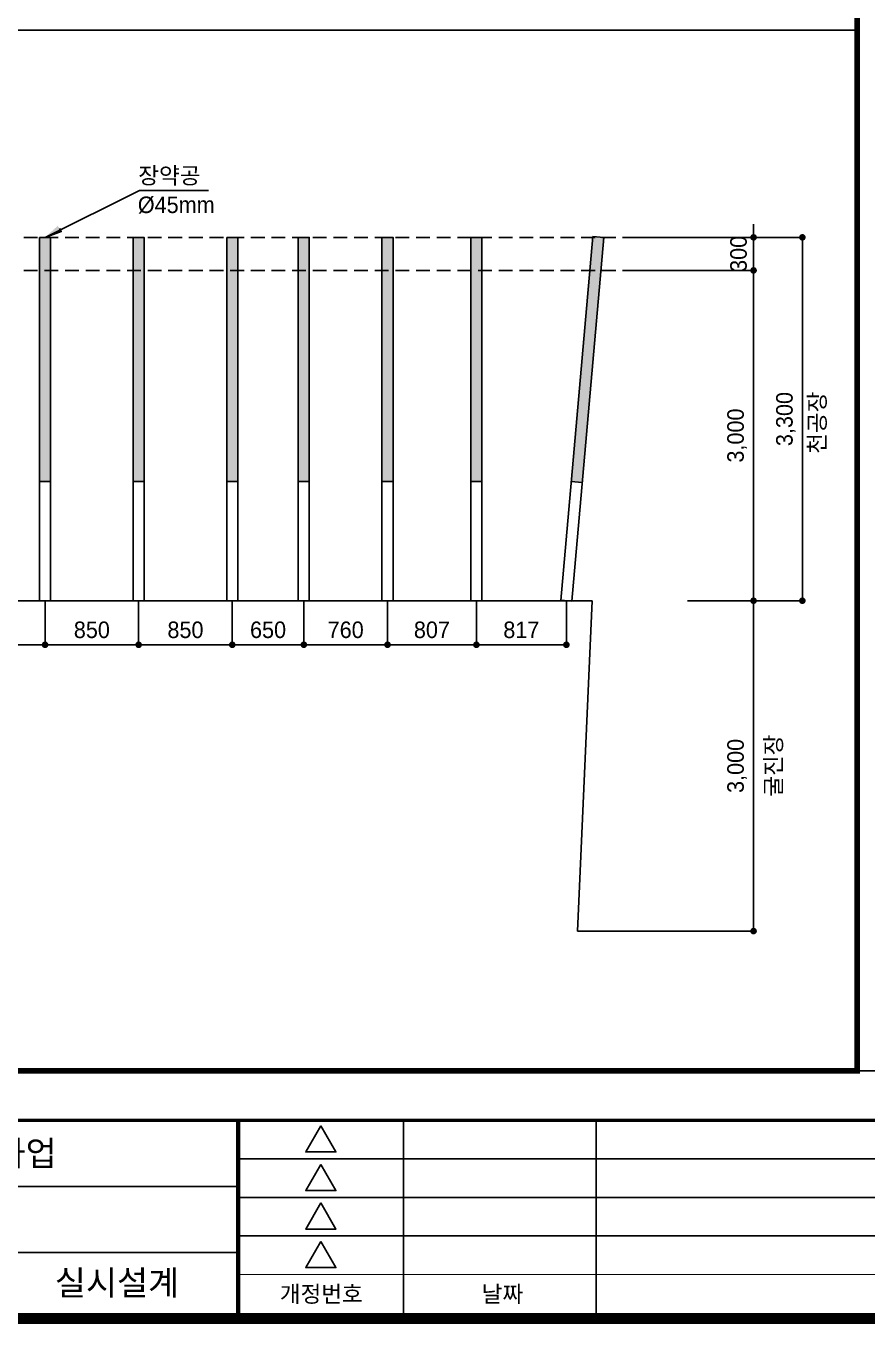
# Model space of a CAD drawing. Extents: x -689 to 317106, y 182884 to 219577.
# Drawn here: x 120179 to 127816, y 183834 to 195623 of the extents above; entities that cross this region are included whole.
import ezdxf
from ezdxf.enums import TextEntityAlignment as Align

# ---------------------------------------------------------------- set-up
doc = ezdxf.new("R2010")
doc.units = 0
doc.header["$LTSCALE"] = 500
doc.header["$MEASUREMENT"] = 0
doc.linetypes.add('HIDDEN', pattern=[0.375, 0.25, -0.125])
doc.layers.get('DEFPOINTS').update_dxf_attribs({"color": 55})
doc.layers.add('0-251', color=7, linetype='Continuous', true_color=0x6e6e6e)
for name, color, linetype in [('A-DIM01', 1, 'Continuous'), ('CS-EXCV', 3, 'CFZ008'), ('CX-BORD-LIN1', 7, 'Continuous'), ('CX-BORD-LIN2', 7, 'Continuous'), ('CZ-TEX0', 7, 'Continuous'), ('CZ-TEX1', 7, 'Continuous'), ('CZ-TEX2', 7, 'Continuous'), ('CZ-TEX3', 7, 'Continuous'), ('발파공(심발)', 4, 'Continuous')]:
    doc.layers.add(name, color=color, linetype=linetype)
doc.styles.add('GTXT', font='')
doc.styles.add('TB_BTXT', font='')
doc.styles.add('TB_TEXT', font='')
doc.styles.add('돋움', font='')
doc.styles.add('돋움체', font='')
doc.styles.get('GTXT').set_extended_font_data('Dotum')
doc.styles.get('TB_BTXT').set_extended_font_data('Dotum')
doc.styles.get('TB_TEXT').set_extended_font_data('Dotum')
doc.styles.get('돋움').set_extended_font_data('Dotum')
doc.styles.get('돋움체').set_extended_font_data('Dotum')
doc.linetypes.add('CFZ008', pattern='A,0.9,-0.2,[106,KHCLINE.shx,S=0.00606,R=180,X=0,Y=0],0.9', length=2)
doc.dimstyles.new('D_50', dxfattribs={"dimscale": 50, "dimtxt": 3, "dimasz": 1.2, "dimexe": 0, "dimexo": 0, "dimgap": 1.2, "dimtad": 1, "dimdec": 0, "dimrnd": 0.0005, "dimdsep": 46, "dimlunit": 6, "dimtxsty": '돋움체', "dimblk": 'DOT', "dimcen": 0.09, "dimclrd": 1, "dimclre": 1, "dimclrt": 1, "dimaunit": 1, "dimadec": 0, "dimazin": 0, "dimtfac": 1, "dimtdec": 0, "dimtix": 1, "dimtmove": 2, "dimatfit": 0, "dimfxl": 1, "dimtvp": 2, "dimtolj": 1, "dimtzin": 0, "dimlwd": -1, "dimlwe": -1, "dimarcsym": 0})

# ---------------------------------------------------------------- blocks, each defined once
blk = doc.blocks.new('_Dot')
at = {"color": 0, "linetype": 'ByBlock', "lineweight": -2}
blk.add_line((-0.5, 0), (-1, 0), dxfattribs=at)
at = {"color": 0, "linetype": 'ByBlock', "const_width": 0.5}
blk.add_lwpolyline([(-0.25, 0, 1), (0.25, 0, 1)], format="xyb", close=True, dxfattribs=at)
blk = doc.blocks.new('*D298')
at = {"layer": 'A-DIM01', "color": 1, "ltscale": 10, "transparency": 16777216}
for p, q in [((119502, 190403), (119502, 190003)), ((120352, 190403), (120352, 190003)), ((120292, 190003), (119562, 190003))]:
    blk.add_line(p, q, dxfattribs=at)
at = {"layer": 'DEFPOINTS', "color": 0, "ltscale": 10, "transparency": 16777216}
for p in [(119502, 190403), (120352, 190403), (119502, 190003)]:
    blk.add_point(p, dxfattribs=at)
at = {"layer": 'A-DIM01', "color": 1, "ltscale": 10, "transparency": 16777216, "xscale": 60, "yscale": 60, "zscale": 60, "rotation": 180}
blk.add_blockref('_Dot', (119502, 190003), dxfattribs=at)
at = {"layer": 'A-DIM01', "color": 1, "ltscale": 10, "transparency": 16777216, "xscale": 60, "yscale": 60, "zscale": 60}
blk.add_blockref('_Dot', (120352, 190003), dxfattribs=at)
at = {"layer": 'A-DIM01', "color": 1, "ltscale": 10, "transparency": 16777216, "insert": (119927, 190138), "char_height": 150, "attachment_point": 5, "style": '돋움체'}
blk.add_mtext('\\A1;850', dxfattribs=at)
blk = doc.blocks.new('*D299')
at = {"layer": 'A-DIM01', "color": 1, "ltscale": 10, "transparency": 16777216}
for p, q in [((120352, 190403), (120352, 190003)), ((121202, 190403), (121202, 190003)), ((121142, 190003), (120412, 190003))]:
    blk.add_line(p, q, dxfattribs=at)
at = {"layer": 'DEFPOINTS', "color": 0, "ltscale": 10, "transparency": 16777216}
for p in [(120352, 190403), (121202, 190403), (120352, 190003)]:
    blk.add_point(p, dxfattribs=at)
at = {"layer": 'A-DIM01', "color": 1, "ltscale": 10, "transparency": 16777216, "xscale": 60, "yscale": 60, "zscale": 60, "rotation": 180}
blk.add_blockref('_Dot', (120352, 190003), dxfattribs=at)
at = {"layer": 'A-DIM01', "color": 1, "ltscale": 10, "transparency": 16777216, "xscale": 60, "yscale": 60, "zscale": 60}
blk.add_blockref('_Dot', (121202, 190003), dxfattribs=at)
at = {"layer": 'A-DIM01', "color": 1, "ltscale": 10, "transparency": 16777216, "insert": (120777, 190138), "char_height": 150, "attachment_point": 5, "style": '돋움체'}
blk.add_mtext('\\A1;850', dxfattribs=at)
blk = doc.blocks.new('*D305')
at = {"layer": 'A-DIM01', "color": 1, "ltscale": 10, "transparency": 16777216}
for p, q in [((124269, 190403), (124269, 190003)), ((125086, 190403), (125086, 190003)), ((125026, 190003), (124329, 190003))]:
    blk.add_line(p, q, dxfattribs=at)
at = {"layer": 'DEFPOINTS', "color": 0, "ltscale": 10, "transparency": 16777216}
for p in [(124269, 190403), (125086, 190403), (124269, 190003)]:
    blk.add_point(p, dxfattribs=at)
at = {"layer": 'A-DIM01', "color": 1, "ltscale": 10, "transparency": 16777216, "xscale": 60, "yscale": 60, "zscale": 60, "rotation": 180}
blk.add_blockref('_Dot', (124269, 190003), dxfattribs=at)
at = {"layer": 'A-DIM01', "color": 1, "ltscale": 10, "transparency": 16777216, "xscale": 60, "yscale": 60, "zscale": 60}
blk.add_blockref('_Dot', (125086, 190003), dxfattribs=at)
at = {"layer": 'A-DIM01', "color": 1, "ltscale": 10, "transparency": 16777216, "insert": (124677, 190138), "char_height": 150, "attachment_point": 5, "style": '돋움체'}
blk.add_mtext('\\A1;817', dxfattribs=at)
blk = doc.blocks.new('*D307')
at = {"layer": 'A-DIM01', "color": 1, "ltscale": 10, "transparency": 16777216}
for p, q in [((126786, 193763), (126786, 193823)), ((125672, 193703), (126786, 193703)), ((126786, 193703), (126786, 193403)), ((125672, 193403), (126786, 193403)), ((126786, 193343), (126786, 193283))]:
    blk.add_line(p, q, dxfattribs=at)
at = {"layer": 'DEFPOINTS', "color": 0, "ltscale": 10, "transparency": 16777216}
for p in [(125672, 193703), (125672, 193403), (126786, 193403)]:
    blk.add_point(p, dxfattribs=at)
at = {"layer": 'A-DIM01', "color": 1, "ltscale": 10, "transparency": 16777216, "xscale": 60, "yscale": 60, "zscale": 60}
for p, rotation in [((126786, 193703), 270), ((126786, 193403), 90)]:
    blk.add_blockref('_Dot', p, dxfattribs=dict(at, rotation=rotation))
at = {"layer": 'A-DIM01', "color": 1, "ltscale": 10, "transparency": 16777216, "insert": (126650, 193553), "char_height": 150, "attachment_point": 5, "rotation": 90, "style": '돋움체'}
blk.add_mtext('\\A1;300', dxfattribs=at)
blk = doc.blocks.new('*D308')
at = {"layer": 'A-DIM01', "color": 1, "ltscale": 10, "transparency": 16777216}
for p, q in [((126186, 190403), (126786, 190403)), ((126786, 190343), (126786, 187463)), ((126186, 187403), (126786, 187403))]:
    blk.add_line(p, q, dxfattribs=at)
at = {"layer": 'DEFPOINTS', "color": 0, "ltscale": 10, "transparency": 16777216}
for p in [(126186, 190403), (126186, 187403), (126786, 187403)]:
    blk.add_point(p, dxfattribs=at)
at = {"layer": 'A-DIM01', "color": 1, "ltscale": 10, "transparency": 16777216, "xscale": 60, "yscale": 60, "zscale": 60}
for p, rotation in [((126786, 190403), 90), ((126786, 187403), 270)]:
    blk.add_blockref('_Dot', p, dxfattribs=dict(at, rotation=rotation))
at = {"layer": 'A-DIM01', "color": 1, "ltscale": 10, "transparency": 16777216, "insert": (126636, 188903), "char_height": 150, "attachment_point": 5, "rotation": 90, "style": '돋움체'}
blk.add_mtext('\\A1;3,000', dxfattribs=at)
blk = doc.blocks.new('*D309')
at = {"layer": 'A-DIM01', "color": 1, "ltscale": 10, "transparency": 16777216}
for p, q in [((126186, 193403), (126786, 193403)), ((126786, 193343), (126786, 190463)), ((126186, 190403), (126786, 190403))]:
    blk.add_line(p, q, dxfattribs=at)
at = {"layer": 'DEFPOINTS', "color": 0, "ltscale": 10, "transparency": 16777216}
for p in [(126186, 193403), (126186, 190403), (126786, 190403)]:
    blk.add_point(p, dxfattribs=at)
at = {"layer": 'A-DIM01', "color": 1, "ltscale": 10, "transparency": 16777216, "xscale": 60, "yscale": 60, "zscale": 60}
for p, rotation in [((126786, 193403), 90), ((126786, 190403), 270)]:
    blk.add_blockref('_Dot', p, dxfattribs=dict(at, rotation=rotation))
at = {"layer": 'A-DIM01', "color": 1, "ltscale": 10, "transparency": 16777216, "insert": (126636, 191903), "char_height": 150, "attachment_point": 5, "rotation": 90, "style": '돋움체'}
blk.add_mtext('\\A1;3,000', dxfattribs=at)
blk = doc.blocks.new('*D310')
at = {"layer": 'A-DIM01', "color": 1, "ltscale": 10, "transparency": 16777216}
for p, q in [((126786, 193703), (127229, 193703)), ((127229, 193643), (127229, 190463)), ((126786, 190403), (127229, 190403))]:
    blk.add_line(p, q, dxfattribs=at)
at = {"layer": 'DEFPOINTS', "color": 0, "ltscale": 10, "transparency": 16777216}
for p in [(126786, 193703), (126786, 190403), (127229, 190403)]:
    blk.add_point(p, dxfattribs=at)
at = {"layer": 'A-DIM01', "color": 1, "ltscale": 10, "transparency": 16777216, "xscale": 60, "yscale": 60, "zscale": 60}
for p, rotation in [((127229, 193703), 90), ((127229, 190403), 270)]:
    blk.add_blockref('_Dot', p, dxfattribs=dict(at, rotation=rotation))
at = {"layer": 'A-DIM01', "color": 1, "ltscale": 10, "transparency": 16777216, "insert": (127080, 192053), "char_height": 150, "attachment_point": 5, "rotation": 90, "style": '돋움체'}
blk.add_mtext('\\A1;3,300', dxfattribs=at)
blk = doc.blocks.new('*D518')
at = {"layer": 'A-DIM01', "color": 1, "ltscale": 10, "transparency": 16777216}
for p, q in [((121202, 190403), (121202, 190003)), ((122052, 190403), (122052, 190003)), ((121992, 190003), (121262, 190003))]:
    blk.add_line(p, q, dxfattribs=at)
at = {"layer": 'DEFPOINTS', "color": 0, "ltscale": 10, "transparency": 16777216}
for p in [(121202, 190403), (122052, 190403), (121202, 190003)]:
    blk.add_point(p, dxfattribs=at)
at = {"layer": 'A-DIM01', "color": 1, "ltscale": 10, "transparency": 16777216, "xscale": 60, "yscale": 60, "zscale": 60, "rotation": 180}
blk.add_blockref('_Dot', (121202, 190003), dxfattribs=at)
at = {"layer": 'A-DIM01', "color": 1, "ltscale": 10, "transparency": 16777216, "xscale": 60, "yscale": 60, "zscale": 60}
blk.add_blockref('_Dot', (122052, 190003), dxfattribs=at)
at = {"layer": 'A-DIM01', "color": 1, "ltscale": 10, "transparency": 16777216, "insert": (121627, 190138), "char_height": 150, "attachment_point": 5, "style": '돋움체'}
blk.add_mtext('\\A1;850', dxfattribs=at)
blk = doc.blocks.new('*D519')
at = {"layer": 'A-DIM01', "color": 1, "ltscale": 10, "transparency": 16777216}
for p, q in [((122052, 190403), (122052, 190003)), ((122702, 190403), (122702, 190003)), ((122642, 190003), (122112, 190003))]:
    blk.add_line(p, q, dxfattribs=at)
at = {"layer": 'DEFPOINTS', "color": 0, "ltscale": 10, "transparency": 16777216}
for p in [(122052, 190403), (122702, 190403), (122052, 190003)]:
    blk.add_point(p, dxfattribs=at)
at = {"layer": 'A-DIM01', "color": 1, "ltscale": 10, "transparency": 16777216, "xscale": 60, "yscale": 60, "zscale": 60, "rotation": 180}
blk.add_blockref('_Dot', (122052, 190003), dxfattribs=at)
at = {"layer": 'A-DIM01', "color": 1, "ltscale": 10, "transparency": 16777216, "xscale": 60, "yscale": 60, "zscale": 60}
blk.add_blockref('_Dot', (122702, 190003), dxfattribs=at)
at = {"layer": 'A-DIM01', "color": 1, "ltscale": 10, "transparency": 16777216, "insert": (122377, 190138), "char_height": 150, "attachment_point": 5, "style": '돋움체'}
blk.add_mtext('\\A1;650', dxfattribs=at)
blk = doc.blocks.new('*D520')
at = {"layer": 'A-DIM01', "color": 1, "ltscale": 10, "transparency": 16777216}
for p, q in [((122702, 190403), (122702, 190003)), ((123462, 190403), (123462, 190003)), ((123402, 190003), (122762, 190003))]:
    blk.add_line(p, q, dxfattribs=at)
at = {"layer": 'DEFPOINTS', "color": 0, "ltscale": 10, "transparency": 16777216}
for p in [(122702, 190403), (123462, 190403), (122702, 190003)]:
    blk.add_point(p, dxfattribs=at)
at = {"layer": 'A-DIM01', "color": 1, "ltscale": 10, "transparency": 16777216, "xscale": 60, "yscale": 60, "zscale": 60, "rotation": 180}
blk.add_blockref('_Dot', (122702, 190003), dxfattribs=at)
at = {"layer": 'A-DIM01', "color": 1, "ltscale": 10, "transparency": 16777216, "xscale": 60, "yscale": 60, "zscale": 60}
blk.add_blockref('_Dot', (123462, 190003), dxfattribs=at)
at = {"layer": 'A-DIM01', "color": 1, "ltscale": 10, "transparency": 16777216, "insert": (123082, 190138), "char_height": 150, "attachment_point": 5, "style": '돋움체'}
blk.add_mtext('\\A1;760', dxfattribs=at)
blk = doc.blocks.new('*D521')
at = {"layer": 'A-DIM01', "color": 1, "ltscale": 10, "transparency": 16777216}
for p, q in [((123462, 190403), (123462, 190003)), ((124269, 190403), (124269, 190003)), ((124209, 190003), (123522, 190003))]:
    blk.add_line(p, q, dxfattribs=at)
at = {"layer": 'DEFPOINTS', "color": 0, "ltscale": 10, "transparency": 16777216}
for p in [(123462, 190403), (124269, 190403), (123462, 190003)]:
    blk.add_point(p, dxfattribs=at)
at = {"layer": 'A-DIM01', "color": 1, "ltscale": 10, "transparency": 16777216, "xscale": 60, "yscale": 60, "zscale": 60, "rotation": 180}
blk.add_blockref('_Dot', (123462, 190003), dxfattribs=at)
at = {"layer": 'A-DIM01', "color": 1, "ltscale": 10, "transparency": 16777216, "xscale": 60, "yscale": 60, "zscale": 60}
blk.add_blockref('_Dot', (124269, 190003), dxfattribs=at)
at = {"layer": 'A-DIM01', "color": 1, "ltscale": 10, "transparency": 16777216, "insert": (123865, 190138), "char_height": 150, "attachment_point": 5, "style": '돋움체'}
blk.add_mtext('\\A1;807', dxfattribs=at)
blk = doc.blocks.new('CXBLKA1')
at = {"layer": 'CX-BORD-LIN1', "color": 7, "const_width": 2}
blk.add_lwpolyline([(821, 20), (25, 20), (25, 574), (821, 574)], close=True, dxfattribs=at)
at = {"layer": 'CX-BORD-LIN1', "color": 7}
for points, const_width in [([(821, 56), (25, 56)], 0.6), ([(305, 20), (305, 56)], 0.8)]:
    blk.add_lwpolyline(points, dxfattribs=dict(at, const_width=const_width))
at = {"layer": 'CX-BORD-LIN2', "color": 7}
for p, q in [((335, 20), (335, 56)), ((370, 20), (370, 56))]:
    blk.add_line(p, q, dxfattribs=at)
for points in [[(320, 55), (317.26, 50.25), (322.74, 50.25)], [(320, 48), (317.26, 43.25), (322.74, 43.25)], [(320, 41), (317.26, 36.25), (322.74, 36.25)], [(320, 34), (317.26, 29.25), (322.74, 29.25)]]:
    blk.add_lwpolyline(points, close=True, dxfattribs=at)
for points in [[(611, 49), (305, 49)], [(611, 42), (305, 42)], [(611, 35), (305, 35)]]:
    blk.add_lwpolyline(points, dxfattribs=at)
for points, const_width in [([(305, 44), (145, 44)], 0.3), ([(305, 32), (145, 32)], 0.3), ([(611, 28), (305, 28)], 0.2)]:
    blk.add_lwpolyline(points, dxfattribs=dict(at, const_width=const_width))
at = {"layer": 'CZ-TEX0', "color": 7, "style": 'TB_BTXT'}
blk.add_attdef('UD_TITLE', text='', height=10, dxfattribs=at).set_placement((423, 553), align=Align.MIDDLE_CENTER)
at = {"layer": 'CZ-TEX1', "color": 7, "style": 'TB_BTXT'}
blk.add_attdef('PI_CNAME', text='', height=5, dxfattribs=at).set_placement((40, 552), align=Align.BOTTOM_LEFT)
blk.add_attdef('UD_SUBTITLE', text='', height=7, dxfattribs=at).set_placement((423, 538), align=Align.MIDDLE_CENTER)
at = {"layer": 'CZ-TEX2', "color": 7, "style": 'TB_TEXT'}
for s, p in [('개정번호', (320.1, 24.5)), ('날짜', (353, 24.5))]:
    blk.add_text(s, height=3, dxfattribs=at).set_placement(p, align=Align.MIDDLE)
at = {"layer": 'CZ-TEX2', "color": 7}
for tag, height, style, p in [('UD_CDNAME', 4, 'TB_BTXT', (42, 544)), ('DA_STDNAME', 3, 'TB_TEXT', (783.49, 13.5))]:
    blk.add_attdef(tag, text='', height=height, dxfattribs=dict(at, style=style)).set_placement(p, align=Align.BOTTOM_LEFT)
at = {"layer": 'CZ-TEX2', "color": 7, "style": 'TB_TEXT'}
for tag, height, p in [('DC_RDATE4', 3.5, (353, 52.5)), ('DC_RAPP4', 3.5, (501.56, 52.5)), ('DC_RCHK4', 3.5, (542.36, 52.5)), ('DC_RDGN4', 3.5, (582.36, 52.5)), ('PI_TITLE', 4.5, (243, 50)), ('DC_RNUM4', 3, (320, 52)), ('UD_CDIST', 4.5, (676, 50)), ('FI_NAME', 4.5, (780, 51)), ('DC_RDATE3', 3.5, (353, 45.4)), ('DC_RAPP3', 3.5, (501.56, 45.4)), ('DC_RCHK3', 3.5, (542.36, 45.4)), ('DC_RDGN3', 3.5, (582.36, 45.4)), ('DC_RNUM3', 3, (320, 45)), ('DI_TITLE', 4.5, (780, 44)), ('PI_CDNAME', 4.5, (243, 38)), ('DC_RDATE2', 3.5, (353, 38.5)), ('DC_RAPP2', 3.5, (501.56, 38.5)), ('DC_RCHK2', 3.5, (542.36, 38.5)), ('DC_RDGN2', 3.5, (582.36, 38.5)), ('DA_HSCALE', 4.5, (658.5, 38)), ('DA_VSCALE', 4.5, (693, 38)), ('DC_RNUM2', 3, (320, 38)), ('DI_SUBTITLE', 3.5, (780, 37)), ('DC_RDATE1', 3.5, (353, 31.5)), ('DC_RAPP1', 3.5, (501.56, 31.5)), ('DC_RCHK1', 3.5, (542.36, 31.5)), ('DC_RDGN1', 3.5, (582.36, 31.5)), ('DC_RNUM1', 3, (320, 31)), ('PA_CCLASS', 4.5, (204, 26.5)), ('PI_STAGE', 4.5, (283, 26.5)), ('DI_DRWNO', 4.5, (676, 26.5)), ('DA_PAGENO', 4.5, (780, 26.5))]:
    blk.add_attdef(tag, text='', height=height, dxfattribs=at).set_placement(p, align=Align.MIDDLE_CENTER)
for tag, p in [('DC_RDES4', (377, 52.5)), ('DC_RDES3', (377, 45.4)), ('DC_RDES2', (377, 38.5)), ('DC_RDES1', (377.03, 31.5))]:
    blk.add_attdef(tag, text='', height=3.5, dxfattribs=at).set_placement(p, align=Align.MIDDLE_LEFT)
at = {"layer": 'CZ-TEX3', "color": 7, "style": 'TB_TEXT', "flags": 1}
for tag, p in [('PI_ID', (24, 16)), ('PI_CCODE', (31, 16)), ('PA_DSDATE', (47, 16)), ('PA_DEDATE', (64, 16)), ('PA_CSDATE', (81, 16)), ('PA_CEDATE', (98, 16)), ('PA_CFDATE', (114, 16)), ('EI_ENAME', (132, 16)), ('EI_DEPT', (146, 16)), ('EI_PERSON', (158, 16)), ('EI_EMAIL', (174, 16)), ('CI_CATEG', (189, 16)), ('CI_ROLE', (204, 16)), ('CI_ONAME', (216, 16)), ('CI_ADDR', (232, 16)), ('CI_TEL', (246, 16)), ('CI_FAX', (257, 16)), ('CI_HPADDR', (270, 16)), ('CI_CODE', (287, 16)), ('CI_DEPT', (300, 16)), ('CI_PERSON', (312, 16)), ('CI_EMAIL', (329, 16)), ('CI_PROLE', (342, 16)), ('DI_MANCODE', (357, 16)), ('DI_CATEG', (377, 16)), ('DI_LDATE', (392, 16)), ('DI_PCLASS', (407, 16)), ('DI_MMCLASS', (424, 16)), ('DI_MSCLASS', (443, 16)), ('DI_ECLASS', (462, 16)), ('DI_FNAME', (478, 16)), ('DC_ONAME', (493, 16)), ('DC_NNAME', (510, 16)), ('FI_CODE', (529, 16)), ('FI_CLASS', (545, 16)), ('FI_ICODE1', (563, 16)), ('FI_ICODE2', (581, 16)), ('------------', (597, 16))]:
    blk.add_attdef(tag, p, '', height=2, dxfattribs=at)

msp = doc.modelspace()

# ---------------------------------------------------------------- hatches: boundary and pattern name
at = {"layer": 'A-DIM01'}
h = msp.add_hatch(color=1, dxfattribs=at)
h.dxf.hatch_style = 1
h.paths.add_polyline_path([(120351.58188, 193702.58164), (120467.78505, 193808.32475), (120483.63427, 193781.95742), (120499.48349, 193755.59009)])
at = {"layer": '발파공(심발)'}
for points in [[(120401.58188, 193702.58164), (120301.58188, 193702.58164), (120301.58188, 191484.51499), (120401.58188, 191484.51499)], [(121251.58188, 193702.58164), (121151.58188, 193702.58164), (121151.58188, 191484.51499), (121251.58188, 191484.51499)], [(122101.58188, 193702.58164), (122001.58188, 193702.58164), (122001.58188, 191484.51499), (122101.58188, 191484.51499)], [(122751.58188, 193702.58164), (122651.58188, 193702.58164), (122651.58188, 191484.51499), (122751.58188, 191484.51499)], [(123511.71432, 193702.58164), (123411.71432, 193702.58164), (123411.71432, 191484.51499), (123511.71432, 191484.51499)], [(124318.93234, 193702.58164), (124218.93234, 193702.58164), (124218.93234, 191484.51499), (124318.93234, 191484.51499)], [(125130.45569, 191484.29305), (125230.16095, 191476.62091), (125424.68233, 193702.59746), (125324.98665, 193710.26887)]]:
    msp.add_hatch(color=253, dxfattribs=at).paths.add_polyline_path(points)

# ---------------------------------------------------------------- linework, layer by layer
at = {"layer": '0-251', "const_width": 50}
msp.add_lwpolyline([(127726.58188, 186134.30698), (109476.58188, 186134.30698), (109476.58188, 208584.30698), (127726.58188, 208584.30698), (127726.58188, 186134.30698)], dxfattribs=at)
at = {"layer": 'A-DIM01'}
msp.add_line((121209.34355, 194128.01228), (120351.58188, 193702.58164), dxfattribs=at)
msp.add_lwpolyline([(121209.34355, 194128.01228), (121835.72503, 194128.01228)], dxfattribs=at)
at = {"layer": 'A-DIM01', "linetype": 'HIDDEN'}
for points in [[(111346.38149, 193702.58164), (125692.83281, 193702.58164)], [(111346.38149, 193402.58164), (125692.83281, 193402.58164)]]:
    msp.add_lwpolyline(points, dxfattribs=at)
at = {"layer": 'A-DIM01', "color": 1}
msp.add_lwpolyline([(120351.58188, 193702.58164), (120499.48349, 193755.59009), (120483.63427, 193781.95742)], dxfattribs=at)
at = {"layer": 'CS-EXCV', "linetype": 'CFZ008'}
for p, q in [((125321.06329, 190402.58164), (118601.58188, 190402.58164)), ((125186.00645, 187402.58164), (125321.06329, 190402.58164))]:
    msp.add_line(p, q, dxfattribs=at)
at = {"layer": 'CS-EXCV', "color": 3}
msp.add_line((125186.00645, 187402.58164), (126222.72237, 187402.58164), dxfattribs=at)
at = {"layer": 'DEFPOINTS'}
msp.add_line((109476.58188, 195584.30698), (127726.58188, 195584.30698), dxfattribs=at)
for points in [[(109476.58188, 211034.30698), (147526.58188, 211034.30698), (147526.58188, 186134.30698), (109476.58188, 186134.30698)], [(109476.58188, 196184.30698), (127726.58188, 196184.30698), (127726.58188, 186134.30698), (109476.58188, 186134.30698)]]:
    msp.add_lwpolyline(points, close=True, dxfattribs=at)
at = {"layer": '발파공(심발)', "color": 3}
for p, q in [((125325.2018, 193710.25231), (125036.15372, 190406.41772)), ((125424.90724, 193702.58016), (125135.85917, 190398.74557)), ((125325.2018, 193710.25231), (125424.90724, 193702.58016))]:
    msp.add_line(p, q, dxfattribs=at)
at = {"layer": '발파공(심발)', "color": 7}
for p, q in [((120301.58188, 191484.51499), (120401.58188, 191484.51499)), ((125130.4556, 191484.29306), (125230.16104, 191476.6209)), ((125135.80781, 190398.12823), (125036.20508, 190407.03505))]:
    msp.add_line(p, q, dxfattribs=at)
at = {"layer": '발파공(심발)', "color": 253}
for p, q in [((121151.58188, 191484.51499), (121251.58188, 191484.51499)), ((122001.58188, 191484.51499), (122101.58188, 191484.51499)), ((122651.58188, 191484.51499), (122751.58188, 191484.51499)), ((123411.71432, 191484.51499), (123511.71432, 191484.51499)), ((124218.93234, 191484.51499), (124318.93234, 191484.51499))]:
    msp.add_line(p, q, dxfattribs=at)
at = {"layer": '발파공(심발)', "color": 3}
for points in [[(120301.58188, 193702.58164), (120401.58188, 193702.58164), (120401.58188, 190402.58164), (120301.58188, 190402.58164)], [(121151.58188, 193702.58164), (121251.58188, 193702.58164), (121251.58188, 190402.58164), (121151.58188, 190402.58164)], [(122001.58188, 193702.58164), (122101.58188, 193702.58164), (122101.58188, 190402.58164), (122001.58188, 190402.58164)], [(122651.58188, 193702.58164), (122751.58188, 193702.58164), (122751.58188, 190402.58164), (122651.58188, 190402.58164)], [(123411.71432, 193702.58164), (123511.71432, 193702.58164), (123511.71432, 190402.58164), (123411.71432, 190402.58164)], [(124218.93234, 193702.58164), (124318.93234, 193702.58164), (124318.93234, 190402.58164), (124218.93234, 190402.58164)]]:
    msp.add_lwpolyline(points, close=True, dxfattribs=at)

# ---------------------------------------------------------------- block references
ref = msp.add_blockref('CXBLKA1', (106855.64711, 182884.30698), dxfattribs=dict(xscale=50, yscale=50, zscale=50))
ref.add_attrib('PI_TITLE', '승학터널 민간투자사업', dxfattribs={"layer": 'CZ-TEX2', "height": 225, "style": 'TB_TEXT'}).set_placement((119005.64711, 185384.30698), align=Align.MIDDLE_CENTER)
ref.add_attrib('PI_STAGE', '실시설계', dxfattribs={"layer": 'CZ-TEX2', "height": 225, "style": 'TB_TEXT'}).set_placement((121005.64711, 184209.30698), align=Align.MIDDLE_CENTER)

# ---------------------------------------------------------------- texts
at = {"layer": 'CZ-TEX2', "style": 'GTXT'}
for s, p in [('장약공', (121198.29596, 194189.52658)), ('Ø45mm', (121194.49585, 193923.69146))]:
    msp.add_text(s, height=150, dxfattribs=at).set_placement(p)
at = {"layer": 'CZ-TEX2', "style": '돋움'}
for s, p in [('천공장', (127437.30862, 191737.36234)), ('굴진장', (127040.89161, 188623.01357))]:
    msp.add_text(s, height=150, rotation=90.000138978, dxfattribs=at).set_placement(p)

# ---------------------------------------------------------------- dimensions: what is measured, and where the dimension line sits
at = {"layer": 'A-DIM01', "ltscale": 10}
dim = msp.add_aligned_dim(p1=(125671.56271, 193702.58164), p2=(125671.56271, 193402.58164), distance=1114.0118, dimstyle='D_50', dxfattribs=at)
dim.commit()
dim.dimension.update_dxf_attribs({"geometry": '*D307', "text_midpoint": (126650.47275, 193552.58164)})
for base, p1, p2, picture, middle in [((127229.27684, 190402.58164), (126785.57451, 193702.58164), (126785.57451, 190402.58164), '*D310', (127079.7246, 192052.58164)), ((126785.57451, 190402.58164), (126185.57451, 193402.58164), (126185.57451, 190402.58164), '*D309', (126636.02227, 191902.58164)), ((126785.57451, 187402.58164), (126185.57451, 190402.58164), (126185.57451, 187402.58164), '*D308', (126636.02227, 188902.58164))]:
    dim = msp.add_linear_dim(base=base, p1=p1, p2=p2, angle=90, dimstyle='D_50', dxfattribs=at)
    dim.commit()
    dim.dimension.update_dxf_attribs({"geometry": picture, "text_midpoint": middle})
for base, p1, p2, picture, middle in [((119501.58188, 190002.58164), (120351.58188, 190402.58164), (119501.58188, 190402.58164), '*D298', (119926.58188, 190137.68341)), ((120351.58188, 190002.58164), (121201.58188, 190402.58164), (120351.58188, 190402.58164), '*D299', (120776.58188, 190137.68341)), ((121201.58188, 190002.58164), (122051.58188, 190402.58164), (121201.58188, 190402.58164), '*D518', (121626.58188, 190137.68341)), ((122051.58188, 190002.58164), (122701.58188, 190402.58164), (122051.58188, 190402.58164), '*D519', (122376.58188, 190137.68341)), ((122701.58188, 190002.58164), (123461.71432, 190402.58164), (122701.58188, 190402.58164), '*D520', (123081.6481, 190137.68341)), ((123461.71432, 190002.58164), (124268.93234, 190402.58164), (123461.71432, 190402.58164), '*D521', (123865.32333, 190137.68341)), ((124268.93234, 190002.58164), (125086.00645, 190402.58164), (124268.93234, 190402.58164), '*D305', (124677.46939, 190137.68341))]:
    dim = msp.add_linear_dim(base=base, p1=p1, p2=p2, dimstyle='D_50', dxfattribs=at)
    dim.commit()
    dim.dimension.update_dxf_attribs({"geometry": picture, "text_midpoint": middle})

doc.saveas('drawing.dxf')
